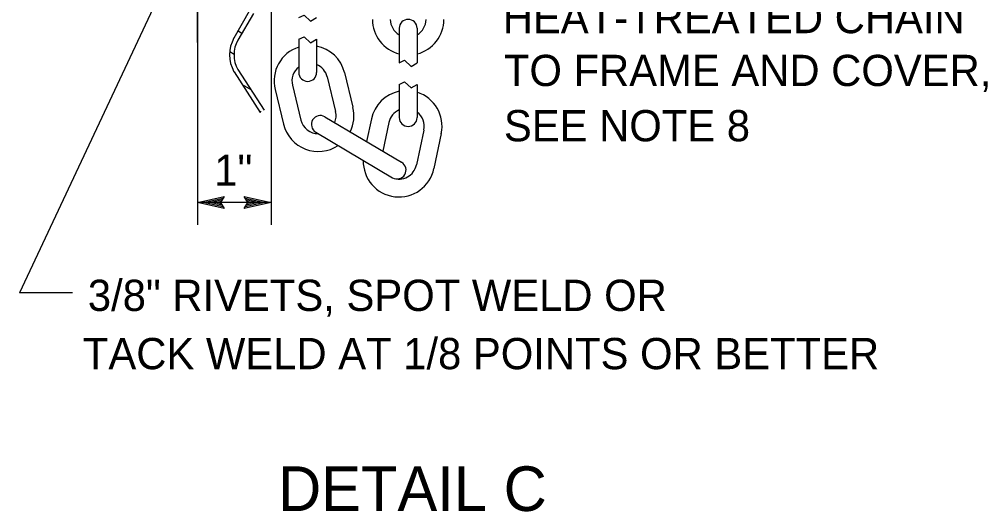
# Model space of a CAD drawing. Extents: x -894 to 866, y -472 to 714.
# Drawn here: x -684.4 to -467.4, y -147.1 to -36.8 of the extents above; entities that cross this region are included whole.
import ezdxf

# ---------------------------------------------------------------- set-up
doc = ezdxf.new("R2010")
doc.units = 0
for name, color, linetype in [('df_DETAIL-anno', 7, 'Continuous'), ('df_PIPE', 7, 'Continuous'), ('STR_Hatching A', 7, 'Continuous'), ('STR_Misc Steel A', 7, 'Continuous')]:
    doc.layers.add(name, color=color, linetype=linetype)

msp = doc.modelspace()

# ---------------------------------------------------------------- linework, layer by layer
at = {"layer": 'df_DETAIL-anno'}
for p, q in [((-644.48, -41.92), (-644.48, 40.83)), ((-627.98, -7.22), (-627.98, -82.78)), ((-645.79, -15.95), (-684.36, -98.01)), ((-644.48, -77.78), (-638.48, -76.45)), ((-627.98, -77.78), (-644.48, -77.78)), ((-638.48, -79.12), (-644.48, -77.78)), ((-644.48, -77.78), (-644.48, -77.78)), ((-638.7, -78.76), (-643.1, -77.78)), ((-643.09, -77.78), (-638.72, -76.81)), ((-641.72, -77.78), (-638.9, -77.15)), ((-638.93, -78.4), (-641.72, -77.78)), ((-640.34, -77.78), (-639.13, -77.51)), ((-639.11, -78.06), (-640.34, -77.78)), ((-638.48, -76.45), (-639.28, -77.78)), ((-639.28, -77.78), (-638.48, -79.12)), ((-638.48, -76.45), (-638.48, -76.45)), ((-633.18, -77.78), (-633.98, -76.44)), ((-633.98, -76.44), (-633.98, -76.44)), ((-633.98, -76.44), (-627.98, -77.78)), ((-627.98, -77.78), (-633.98, -79.11)), ((-633.98, -79.11), (-633.18, -77.78)), ((-633.77, -76.79), (-629.36, -77.78)), ((-629.38, -77.78), (-633.75, -78.75)), ((-630.75, -77.78), (-633.57, -78.4)), ((-633.53, -77.15), (-630.75, -77.78)), ((-633.36, -77.5), (-632.13, -77.78)), ((-632.13, -77.78), (-633.34, -78.04)), ((-627.98, -77.78), (-627.98, -77.78)), ((-638.48, -79.12), (-638.48, -79.12)), ((-633.98, -79.11), (-633.98, -79.11)), ((-672.44, -98.01), (-684.36, -98.01))]:
    msp.add_line(p, q, dxfattribs=at)
msp.add_lwpolyline([(-644.48, -0.78), (-644.48, -82.78)], dxfattribs=at)
at = {"layer": 'df_PIPE'}
for p, q in [((-632.88, -34.93), (-636.28, -40.96)), ((-631.89, -35.47), (-635.4, -41.45)), ((-636.25, -48.53), (-630.42, -57.62)), ((-635.41, -47.99), (-629.55, -57.13)), ((-630.42, -57.62), (-630.2, -57.31))]:
    msp.add_line(p, q, dxfattribs=at)
for radius in [7.75, 6.75]:
    msp.add_arc((-629.52, -44.71), radius, 150.8519, 209.1481, dxfattribs=at)
at = {"layer": 'STR_Hatching A'}
for p, q in [((-635.37, -39.32), (-634.5, -39.82)), ((-637.23, -43.99), (-636.26, -44.55)), ((-634.42, -51.39), (-632.53, -52.48))]:
    msp.add_line(p, q, dxfattribs=at)
at = {"layer": 'STR_Misc Steel A'}
for p, q in [((-599.25, -38.76), (-599.25, -46.48)), ((-595.25, -38.76), (-595.25, -46.48)), ((-621.76, -41.21), (-621.76, -48.65)), ((-617.76, -41.21), (-617.76, -48.65)), ((-615.4, -49.65), (-613.51, -57.42)), ((-611.52, -48.7), (-609.63, -56.47)), ((-623.18, -51.54), (-621.29, -59.31)), ((-599.25, -51.32), (-599.25, -58.76)), ((-595.25, -51.32), (-595.25, -58.76)), ((-627.06, -52.48), (-625.17, -60.26)), ((-615.91, -58.59), (-598.71, -68.79)), ((-605.49, -59.06), (-606.56, -64.13)), ((-601.58, -59.89), (-602.93, -66.28)), ((-617.95, -62.03), (-600.75, -72.23)), ((-593.75, -61.55), (-595.41, -69.37)), ((-589.84, -62.37), (-591.49, -70.2))]:
    msp.add_line(p, q, dxfattribs=at)
for points in [[(-621.76, -36.37), (-620.59, -35.83), (-619.11, -37.17), (-617.76, -36.37)], [(-621.76, -41.21), (-620.59, -40.67), (-619.11, -42.02), (-617.76, -41.21)], [(-599.25, -46.48), (-598.08, -45.94), (-596.6, -47.29), (-595.25, -46.48)], [(-599.25, -51.32), (-598.08, -50.79), (-596.6, -52.13), (-595.25, -51.32)]]:
    msp.add_lwpolyline(points, dxfattribs=at)
for centre, radius, start, end in [((-597.25, -36.76), 8, 180, 255.5225), ((-597.25, -36.76), 4, 180, 240), ((-597.25, -38.76), 2, 0, 180), ((-597.25, -36.76), 4, 300, 0), ((-597.25, -36.76), 8, 284.4775, 0), ((-619.29, -50.59), 8, 108.0064, 193.68), ((-619.29, -50.59), 8, 13.68, 78.997), ((-619.29, -50.59), 4, 128.1887, 193.6801), ((-619.29, -50.59), 4, 13.6801, 67.5594), ((-619.76, -48.65), 2, 180, 0), ((-619.76, -48.65), 2, 180, 0), ((-597.66, -60.72), 8, 101.4368, 168.0615), ((-597.66, -60.72), 8, 348.0615, 72.4395), ((-616.93, -60.31), 2, 59.333, 239.333), ((-617.4, -58.37), 4, 337.5235, 13.6801), ((-617.4, -58.37), 8, 333.4183, 13.68), ((-597.66, -60.72), 4, 113.3643, 168.0608), ((-597.66, -60.72), 4, 348.0608, 52.8846), ((-617.4, -58.37), 8, 193.68, 303.9441), ((-617.4, -58.37), 4, 193.6801, 270.2893), ((-597.25, -58.76), 2, 180, 0), ((-597.25, -58.76), 2, 180, 0), ((-599.32, -68.55), 8, 178.4629, 348.0615), ((-599.32, -68.55), 4, 248.7832, 348.0608), ((-599.73, -70.51), 2, 239.333, 59.333)]:
    msp.add_arc(centre, radius, start, end, dxfattribs=at)

# ---------------------------------------------------------------- texts
at = {"layer": 'df_DETAIL-anno'}
for s, height, p in [('HEAT-TREATED CHAIN', 7, (-576.06, -39.86)), ('TO FRAME AND COVER,', 7, (-575.8, -51.7)), ('SEE NOTE 8', 7, (-575.8, -64.08)), ('1"', 7, (-640.69, -74.05)), ('3/8" RIVETS, SPOT WELD OR', 7, (-669.02, -102.09)), ('TACK WELD AT 1/8 POINTS OR BETTER', 7, (-670.13, -115.14)), ('DETAIL C', 10, (-626.39, -146.91))]:
    msp.add_text(s, height=height, dxfattribs=at).set_placement(p)

doc.saveas('drawing.dxf')
